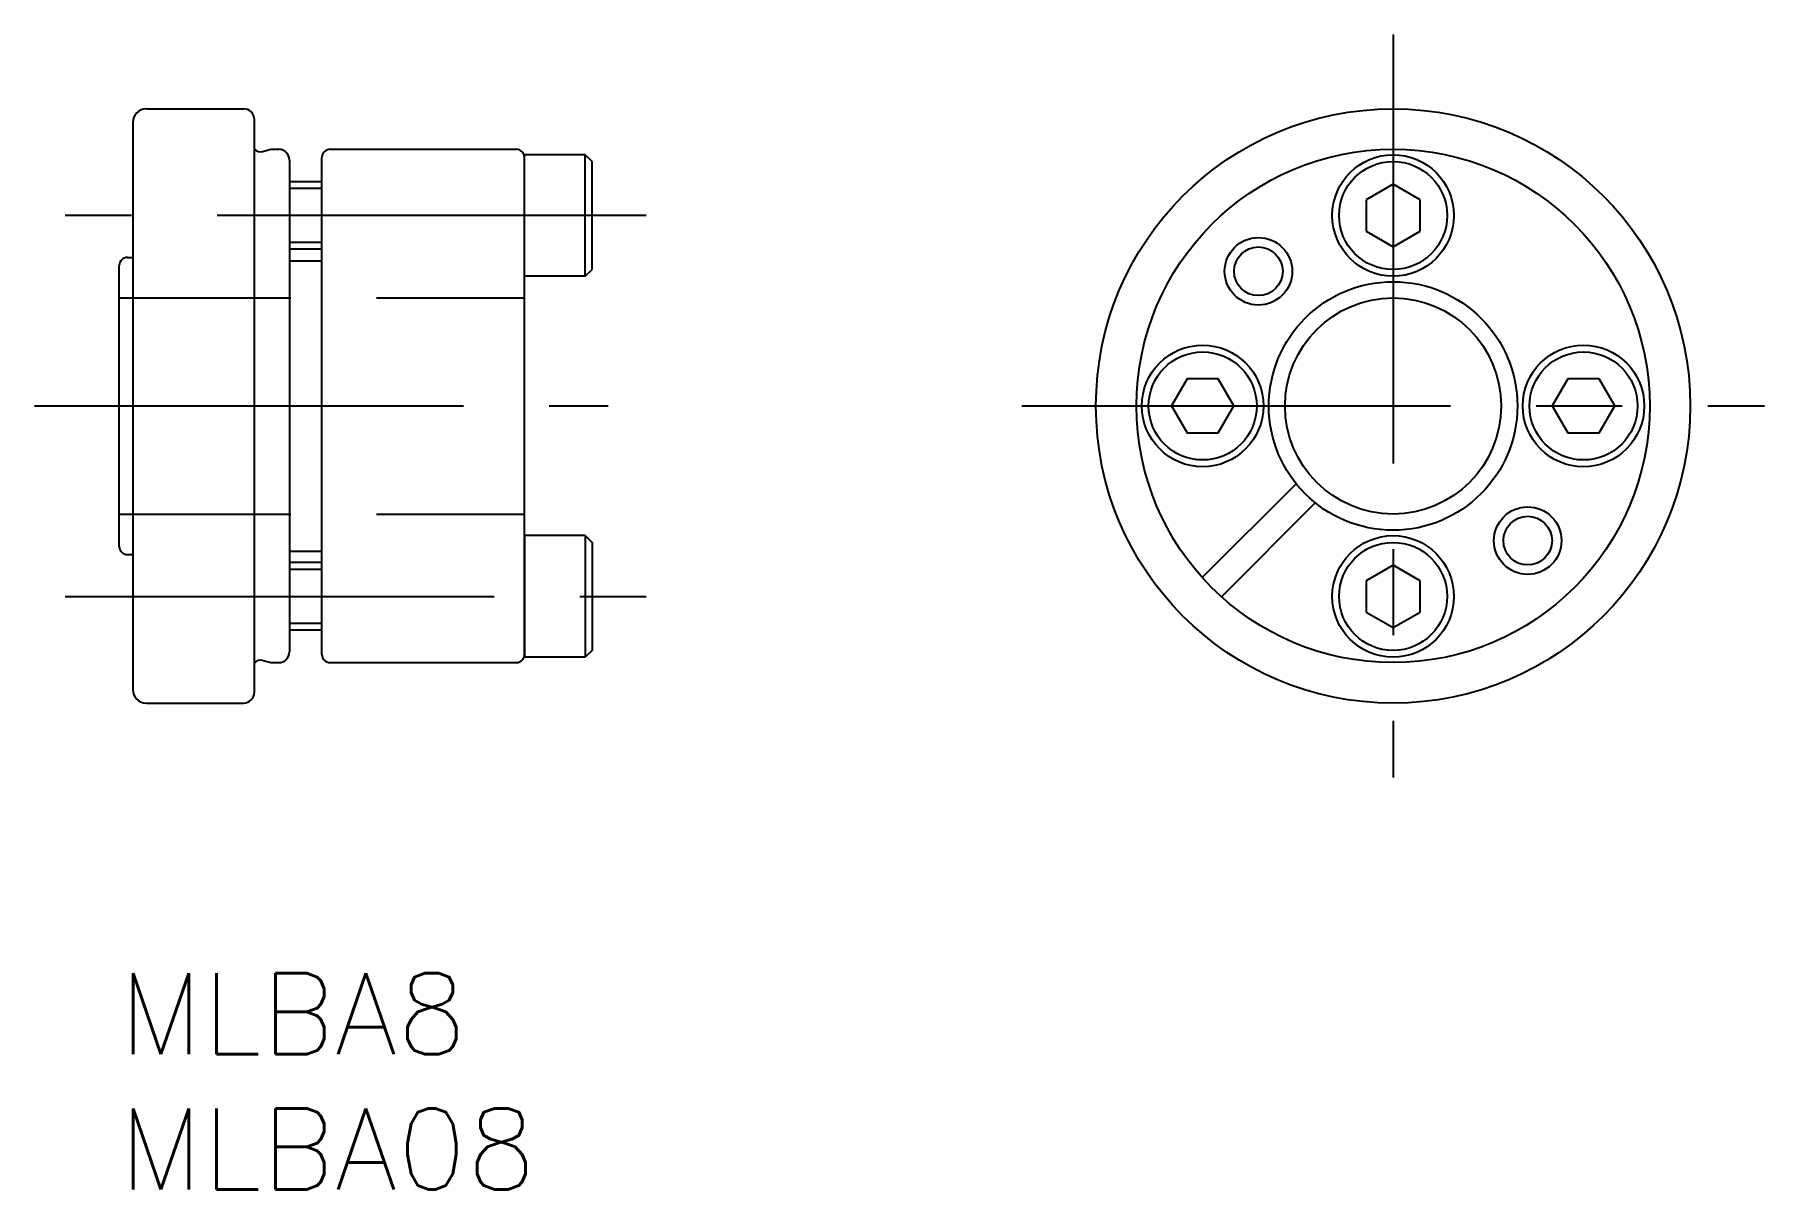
# Model space of a CAD drawing. Extents: x -3.1 to 60.9, y -8 to 34.7.
import ezdxf

# ---------------------------------------------------------------- set-up
doc = ezdxf.new("R2010")
doc.units = 0
doc.header["$LTSCALE"] = 0.5
doc.linetypes.add('CENTER', pattern=[50.8, 31.75, -6.35, 6.35, -6.35])
doc.linetypes.add('DASHED', pattern=[19.05, 12.7, -6.35])
for name, color, linetype in [('MSM_CENTER', 1, 'CENTER'), ('MSM_CONTINUOUS', 7, 'CONTINUOUS'), ('MSM_DASHED', 4, 'DASHED'), ('MSM_NARROW', 5, 'CONTINUOUS'), ('MSM_PART_NUMBER', 7, 'CONTINUOUS')]:
    doc.layers.add(name, color=color, linetype=linetype)
doc.styles.get("Standard").update_dxf_attribs({"font": 'txt.shx', "height": 3, "bigfont": 'bigfont.shx'})

msp = doc.modelspace()

# ---------------------------------------------------------------- linework, layer by layer
at = {"layer": 'MSM_CENTER'}
for p, q in [((47.156, 34.747), (47.156, 7.253)), ((19.5, 28.05), (-2, 28.05)), ((-3.137, 21), (18.1, 21)), ((33.409, 21), (60.903, 21)), ((-2, 13.95), (19.5, 13.95))]:
    msp.add_line(p, q, dxfattribs=at)
at = {"layer": 'MSM_CONTINUOUS'}
for p, q in [((0.5, 31.5), (0.5, 10.5)), ((1, 32), (4.6, 32)), ((5, 10.4), (5, 31.6)), ((5.312, 30.42), (5.61, 30.5)), ((5.61, 30.5), (5.9, 30.5)), ((6.3, 30.1), (6.3, 11.9)), ((7.5, 11.8), (7.5, 30.2)), ((7.8, 30.5), (14.7, 30.5)), ((15, 25.8), (15, 30.3)), ((17.25, 30.3), (15, 30.3)), ((15, 11.8), (15, 30.2)), ((17.25, 25.8), (17.25, 30.3)), ((17.5, 30.05), (17.25, 30.3)), ((17.5, 26.05), (17.5, 30.05)), ((7.5, 29.3), (6.3, 29.3)), ((47.156, 29.205), (46.156, 28.627)), ((48.156, 28.627), (47.156, 29.205)), ((46.156, 28.627), (46.156, 27.473)), ((48.156, 27.473), (48.156, 28.627)), ((46.156, 27.473), (47.156, 26.895)), ((47.156, 26.895), (48.156, 27.473)), ((0.3, 26.5), (0.5, 26.5)), ((7.5, 26.8), (6.3, 26.8)), ((6.3, 26.37), (7.5, 26.37)), ((0, 15.8), (0, 26.2)), ((17.25, 25.8), (15, 25.8)), ((17.25, 25.8), (17.5, 26.05)), ((39.528, 22), (38.951, 21)), ((40.683, 22), (39.528, 22)), ((41.261, 21), (40.683, 22)), ((53.628, 22), (53.051, 21)), ((54.783, 22), (53.628, 22)), ((55.361, 21), (54.783, 22)), ((38.951, 21), (39.528, 20)), ((40.683, 20), (41.261, 21)), ((53.051, 21), (53.628, 20)), ((54.783, 20), (55.361, 21)), ((39.528, 20), (40.683, 20)), ((53.628, 20), (54.783, 20)), ((43.569, 18.12), (40.094, 14.645)), ((44.276, 17.413), (40.801, 13.938)), ((15, 16.2), (15, 11.7)), ((17.25, 16.2), (15, 16.2)), ((17.25, 16.2), (17.25, 11.7)), ((17.25, 16.2), (17.5, 15.95)), ((0.3, 15.5), (0.5, 15.5)), ((6.3, 15.63), (7.5, 15.63)), ((17.5, 15.95), (17.5, 11.95)), ((7.5, 15.2), (6.3, 15.2)), ((47.156, 15.105), (46.156, 14.527)), ((48.156, 14.527), (47.156, 15.105)), ((46.156, 14.527), (46.156, 13.373)), ((48.156, 13.373), (48.156, 14.527)), ((46.156, 13.373), (47.156, 12.795)), ((47.156, 12.795), (48.156, 13.373)), ((7.5, 12.7), (6.3, 12.7)), ((5.312, 11.58), (5.61, 11.5)), ((17.25, 11.7), (15, 11.7)), ((17.5, 11.95), (17.25, 11.7)), ((5.61, 11.5), (5.9, 11.5)), ((7.8, 11.5), (14.7, 11.5)), ((1, 10), (4.6, 10))]:
    msp.add_line(p, q, dxfattribs=at)
for centre, radius in [((47.156, 21), 11), ((47.156, 21), 9.5), ((47.156, 28.05), 2.25), ((47.156, 28.05), 2), ((42.171, 25.985), 0.9), ((47.156, 21), 4.6), ((47.156, 21), 4), ((40.106, 21), 2.25), ((54.206, 21), 2.25), ((40.106, 21), 2), ((54.206, 21), 2), ((52.141, 16.015), 0.9), ((47.156, 13.95), 2.25), ((47.156, 13.95), 2)]:
    msp.add_circle(centre, radius, dxfattribs=at)
for centre, radius, start, end in [((1, 31.5), 0.5, 90, 180), ((4.6, 31.6), 0.4, 0, 90), ((5.229, 30.729), 0.32, 224.28087, 285), ((5.9, 30.1), 0.4, 0, 90), ((7.8, 30.2), 0.3, 90, 180), ((14.7, 30.2), 0.3, 0, 90), ((0.3, 26.2), 0.3, 90, 180), ((0.3, 15.8), 0.3, 180, 270), ((5.229, 11.271), 0.32, 75, 135.71913), ((5.9, 11.9), 0.4, 270, 0), ((7.8, 11.8), 0.3, 180, 270), ((14.7, 11.8), 0.3, 270, 360), ((1, 10.5), 0.5, 180, 270), ((4.6, 10.4), 0.4, 270, 0)]:
    msp.add_arc(centre, radius, start, end, dxfattribs=at)
at = {"layer": 'MSM_DASHED'}
for p, q in [((0, 25), (15, 25)), ((0, 17), (15, 17))]:
    msp.add_line(p, q, dxfattribs=at)
at = {"layer": 'MSM_NARROW'}
for p, q in [((7.5, 29.05), (6.3, 29.05)), ((7.5, 27.05), (6.3, 27.05)), ((7.5, 14.95), (6.3, 14.95)), ((7.5, 12.95), (6.3, 12.95))]:
    msp.add_line(p, q, dxfattribs=at)
for centre in [(42.171, 25.985), (52.141, 16.015)]:
    msp.add_circle(centre, 1.25, dxfattribs=at)

# ---------------------------------------------------------------- texts
at = {"layer": 'MSM_PART_NUMBER', "char_height": 3, "width": 121.09418, "attachment_point": 1}
for s, insert in [('{MLBA8}', (0, 0)), ('{MLBA08}', (0, -5))]:
    msp.add_mtext(s, dxfattribs=dict(at, insert=insert))

doc.saveas('drawing.dxf')
